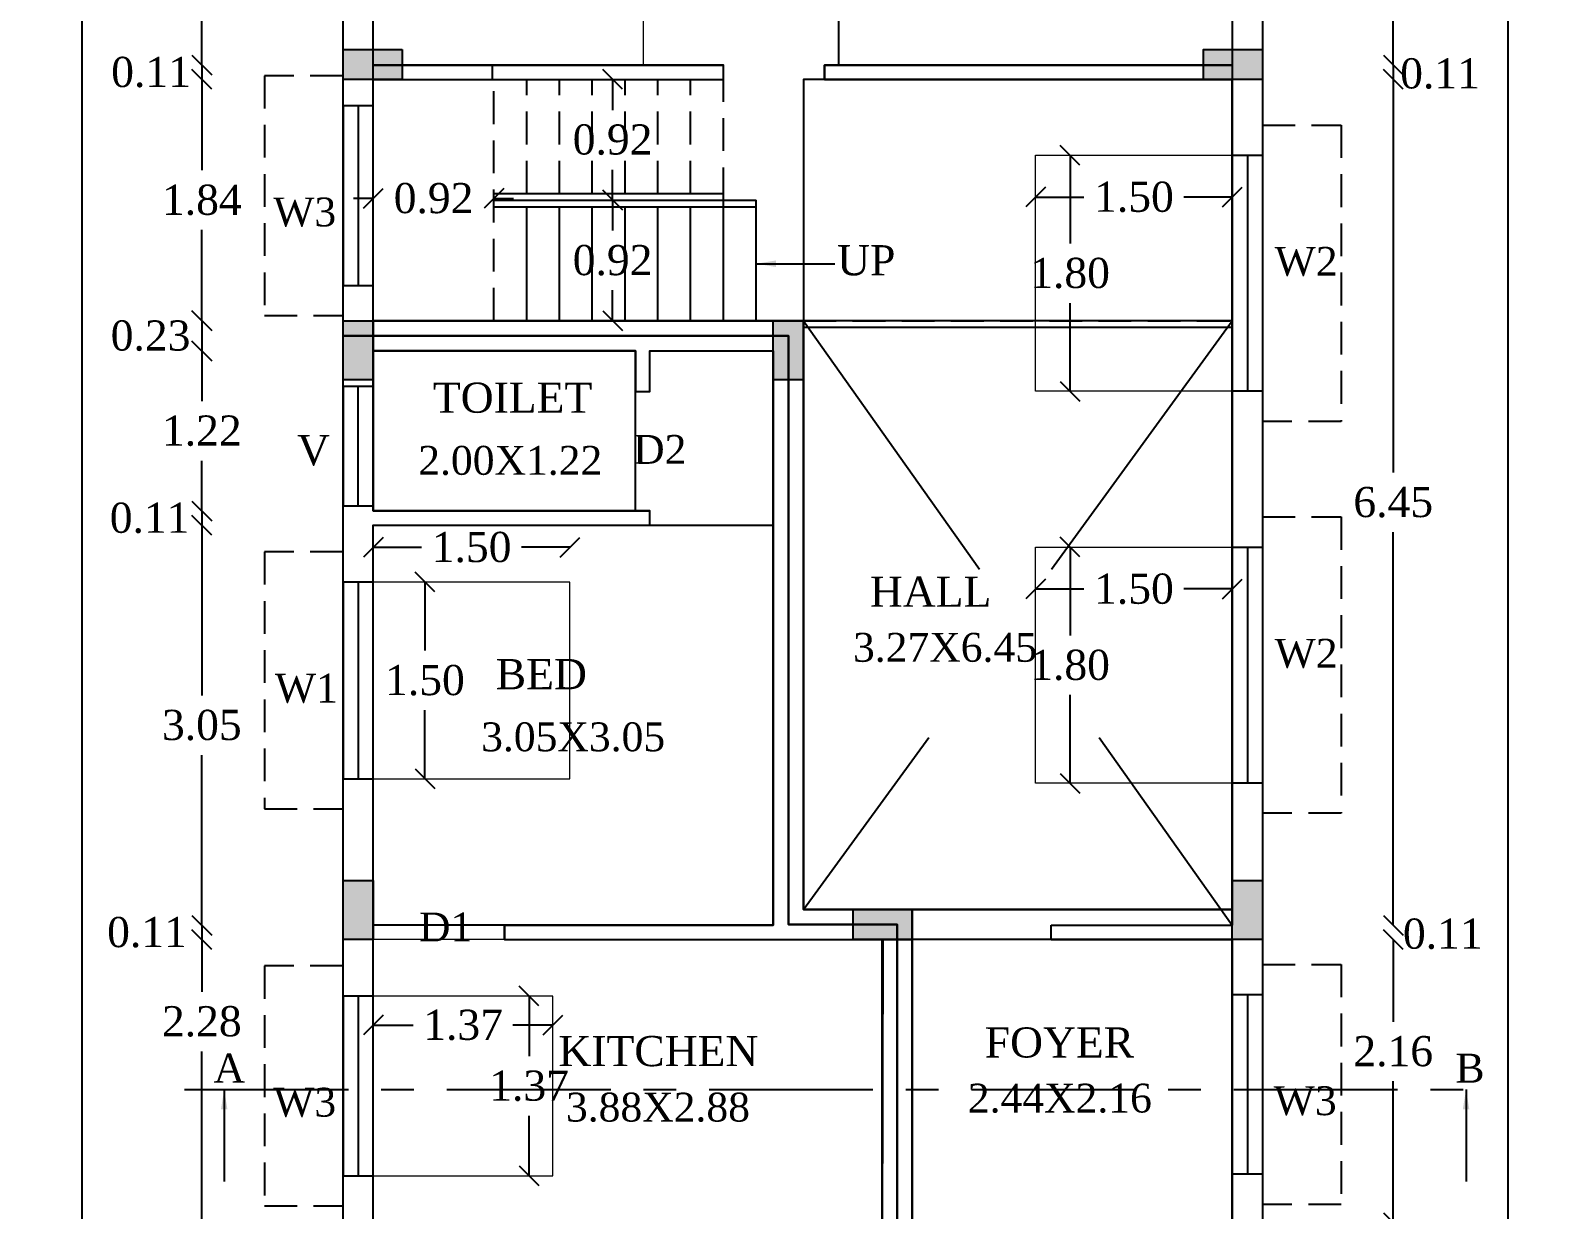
# Model space of a CAD drawing. Header units: metres. Extents: x 7608 to 7792, y -2400 to -2275.
# Drawn here: x 7679.92 to 7691.58, y -2312.57 to -2303.58 of the extents above; entities that cross this region are included whole.
import ezdxf

# ---------------------------------------------------------------- set-up
doc = ezdxf.new("R2010")
doc.units = ezdxf.units.M
doc.header["$MEASUREMENT"] = 0
doc.linetypes.add('CENTER', pattern=[2, 1.25, -0.25, 0.25, -0.25])
doc.linetypes.add('HIDDEN', pattern=[0.375, 0.25, -0.125])
doc.layers.add('BLK_1_FLR_3_BLT_UP_AREA', color=1, linetype='Continuous', plot=False)
doc.layers.add('BLK_1_FLR_3_BLT_UP_AREA_DEDUCT', color=1, linetype='Continuous', plot=False)
for name, color, linetype in [('BLK_1_FLR_3_CARPET_AREA', 10, 'Continuous'), ('BLK_1_FLR_3_CARPET_AREA_DEDUCT', 7, 'Continuous'), ('BLK_1_FLR_3_REGULAR_ROOM_1', 117, 'Continuous'), ('BLK_1_FLR_3_REGULAR_ROOM_2', 117, 'Continuous'), ('BLK_1_FLR_3_REGULAR_ROOM_3', 117, 'Continuous'), ('BLK_1_FLR_3_ROOF_AREA', 7, 'Continuous'), ('BLK_1_FLR_3_UNITFA_1', 7, 'Continuous'), ('BLK_1_FLR_3_UNITFA_2', 2, 'Continuous'), ('BLK_1_FLR_3_WC_BATH', 223, 'Continuous')]:
    doc.layers.add(name, color=color, linetype=linetype)
for name, color, linetype, lineweight in [('BLK_1_FLR_3_KITCHEN', 163, 'Continuous', 0), ('BLK_1_FLR_3_ROOM_1_LIGHT_VENTILATION_1', 232, 'Continuous', 0), ('BLK_1_FLR_3_ROOM_1_LIGHT_VENTILATION_2', 232, 'Continuous', 0), ('BLK_1_FLR_3_ROOM_1_LIGHT_VENTILATION_3', 232, 'Continuous', 0)]:
    doc.layers.add(name, color=color, linetype=linetype, lineweight=lineweight)
doc.styles.add('Isa-', font='times.ttf')
doc.styles.add('STYLE2', font='times.ttf')
doc.dimstyles.new('ISO-25', dxfattribs={"dimscale": 0, "dimtxt": 0.23, "dimasz": 0.15, "dimexe": 1.25, "dimexo": 0.625, "dimgap": 0.11, "dimtad": 0, "dimtih": 1, "dimtoh": 1, "dimzin": 1, "dimdsep": 46, "dimtxsty": 'STYLE2', "dimblk": 'OBLIQUE', "dimcen": 0, "dimse1": 1, "dimse2": 1, "dimclrd": 1, "dimclrt": 3, "dimadec": 0, "dimazin": 2, "dimtfac": 1, "dimtix": 1, "dimtofl": 0, "dimtmove": 0, "dimatfit": 3, "dimfxl": 0, "dimtolj": 1, "dimarcsym": 0})

# ---------------------------------------------------------------- blocks, each defined once
blk = doc.blocks.new('_Oblique')
at = {"color": 0, "linetype": 'ByBlock', "lineweight": -2}
blk.add_line((-0.5, -0.5), (0.5, 0.5), dxfattribs=at)
blk = doc.blocks.new('*D131')
at = {"color": 1, "lineweight": -2}
for p, q in [((7681.225, -2300.791), (7681.225, -2302.089)), ((7681.225, -2303.841), (7681.225, -2302.544))]:
    blk.add_line(p, q, dxfattribs=at)
at = {"layer": 'Defpoints', "color": 0}
for p in [(7683.374, -2300.791), (7681.225, -2303.841), (7683.656, -2303.841)]:
    blk.add_point(p, dxfattribs=at)
at = {"color": 1, "lineweight": -2, "xscale": 0.15, "yscale": 0.15, "zscale": 0.15}
for p, rotation in [((7681.225, -2300.791), 90), ((7681.225, -2303.841), 270)]:
    blk.add_blockref('_Oblique', p, dxfattribs=dict(at, rotation=rotation))
at = {"color": 3, "insert": (7681.225, -2302.316), "char_height": 0.23, "attachment_point": 5, "style": 'STYLE2'}
blk.add_mtext('\\A1;3.05', dxfattribs=at)
blk = doc.blocks.new('*D132')
at = {"color": 1, "lineweight": -2}
for p, q in [((7681.225, -2303.841), (7681.225, -2303.691)), ((7681.225, -2303.841), (7681.225, -2303.951)), ((7681.225, -2303.951), (7681.225, -2304.101))]:
    blk.add_line(p, q, dxfattribs=at)
at = {"layer": 'Defpoints', "color": 0}
for p in [(7683.656, -2303.841), (7681.225, -2303.951), (7683.656, -2303.951)]:
    blk.add_point(p, dxfattribs=at)
at = {"color": 1, "lineweight": -2, "xscale": 0.15, "yscale": 0.15, "zscale": 0.15}
for p, rotation in [((7681.225, -2303.841), 270), ((7681.225, -2303.951), 90)]:
    blk.add_blockref('_Oblique', p, dxfattribs=dict(at, rotation=rotation))
at = {"color": 3, "insert": (7680.838, -2303.896), "char_height": 0.23, "attachment_point": 5, "style": 'STYLE2'}
blk.add_mtext('\\A1;0.11', dxfattribs=at)
blk = doc.blocks.new('*D133')
at = {"color": 1, "lineweight": -2}
for p, q in [((7681.225, -2303.951), (7681.225, -2304.644)), ((7681.225, -2305.791), (7681.225, -2305.099))]:
    blk.add_line(p, q, dxfattribs=at)
at = {"layer": 'Defpoints', "color": 0}
for p in [(7683.656, -2303.951), (7681.225, -2305.791), (7683.367, -2305.791)]:
    blk.add_point(p, dxfattribs=at)
at = {"color": 1, "lineweight": -2, "xscale": 0.15, "yscale": 0.15, "zscale": 0.15}
for p, rotation in [((7681.225, -2303.951), 90), ((7681.225, -2305.791), 270)]:
    blk.add_blockref('_Oblique', p, dxfattribs=dict(at, rotation=rotation))
at = {"color": 3, "insert": (7681.225, -2304.871), "char_height": 0.23, "attachment_point": 5, "style": 'STYLE2'}
blk.add_mtext('\\A1;1.84', dxfattribs=at)
blk = doc.blocks.new('*D134')
at = {"color": 1, "lineweight": -2}
blk.add_line((7681.225, -2305.791), (7681.225, -2306.021), dxfattribs=at)
at = {"layer": 'Defpoints', "color": 0}
for p in [(7683.367, -2305.791), (7681.225, -2306.021), (7683.339, -2306.021)]:
    blk.add_point(p, dxfattribs=at)
at = {"color": 1, "lineweight": -2, "xscale": 0.15, "yscale": 0.15, "zscale": 0.15}
for p, rotation in [((7681.225, -2305.791), 90), ((7681.225, -2306.021), 270)]:
    blk.add_blockref('_Oblique', p, dxfattribs=dict(at, rotation=rotation))
at = {"color": 3, "insert": (7680.834, -2305.906), "char_height": 0.23, "attachment_point": 5, "style": 'STYLE2'}
blk.add_mtext('\\A1;0.23', dxfattribs=at)
blk = doc.blocks.new('*D135')
at = {"color": 1, "lineweight": -2}
for p, q in [((7681.225, -2306.021), (7681.225, -2306.404)), ((7681.225, -2307.241), (7681.225, -2306.859))]:
    blk.add_line(p, q, dxfattribs=at)
at = {"layer": 'Defpoints', "color": 0}
for p in [(7683.339, -2306.021), (7681.225, -2307.241), (7683.381, -2307.241)]:
    blk.add_point(p, dxfattribs=at)
at = {"color": 1, "lineweight": -2, "xscale": 0.15, "yscale": 0.15, "zscale": 0.15}
for p, rotation in [((7681.225, -2306.021), 90), ((7681.225, -2307.241), 270)]:
    blk.add_blockref('_Oblique', p, dxfattribs=dict(at, rotation=rotation))
at = {"color": 3, "insert": (7681.225, -2306.631), "char_height": 0.23, "attachment_point": 5, "style": 'STYLE2'}
blk.add_mtext('\\A1;1.22', dxfattribs=at)
blk = doc.blocks.new('*D136')
at = {"color": 1, "lineweight": -2}
for p, q in [((7681.225, -2307.241), (7681.225, -2307.091)), ((7681.225, -2307.241), (7681.225, -2307.351)), ((7681.225, -2307.351), (7681.225, -2307.501))]:
    blk.add_line(p, q, dxfattribs=at)
at = {"layer": 'Defpoints', "color": 0}
for p in [(7683.381, -2307.241), (7681.225, -2307.351), (7683.362, -2307.351)]:
    blk.add_point(p, dxfattribs=at)
at = {"color": 1, "lineweight": -2, "xscale": 0.15, "yscale": 0.15, "zscale": 0.15}
for p, rotation in [((7681.225, -2307.241), 270), ((7681.225, -2307.351), 90)]:
    blk.add_blockref('_Oblique', p, dxfattribs=dict(at, rotation=rotation))
at = {"color": 3, "insert": (7680.827, -2307.296), "char_height": 0.23, "attachment_point": 5, "style": 'STYLE2'}
blk.add_mtext('\\A1;0.11', dxfattribs=at)
blk = doc.blocks.new('*D137')
at = {"color": 1, "lineweight": -2}
for p, q in [((7681.225, -2307.351), (7681.225, -2308.649)), ((7681.225, -2310.401), (7681.225, -2309.104))]:
    blk.add_line(p, q, dxfattribs=at)
at = {"layer": 'Defpoints', "color": 0}
for p in [(7683.362, -2307.351), (7681.225, -2310.401), (7683.952, -2310.401)]:
    blk.add_point(p, dxfattribs=at)
at = {"color": 1, "lineweight": -2, "xscale": 0.15, "yscale": 0.15, "zscale": 0.15}
for p, rotation in [((7681.225, -2307.351), 90), ((7681.225, -2310.401), 270)]:
    blk.add_blockref('_Oblique', p, dxfattribs=dict(at, rotation=rotation))
at = {"color": 3, "insert": (7681.225, -2308.876), "char_height": 0.23, "attachment_point": 5, "style": 'STYLE2'}
blk.add_mtext('\\A1;3.05', dxfattribs=at)
blk = doc.blocks.new('*D138')
at = {"color": 1, "lineweight": -2}
for p, q in [((7681.225, -2310.401), (7681.225, -2310.251)), ((7681.225, -2310.401), (7681.225, -2310.511)), ((7681.225, -2310.511), (7681.225, -2310.661))]:
    blk.add_line(p, q, dxfattribs=at)
at = {"layer": 'Defpoints', "color": 0}
for p in [(7681.225, -2310.511), (7683.952, -2310.401), (7683.959, -2310.511)]:
    blk.add_point(p, dxfattribs=at)
at = {"color": 1, "lineweight": -2, "xscale": 0.15, "yscale": 0.15, "zscale": 0.15}
for p, rotation in [((7681.225, -2310.401), 270), ((7681.225, -2310.511), 90)]:
    blk.add_blockref('_Oblique', p, dxfattribs=dict(at, rotation=rotation))
at = {"color": 3, "insert": (7680.807, -2310.456), "char_height": 0.23, "attachment_point": 5, "style": 'STYLE2'}
blk.add_mtext('\\A1;0.11', dxfattribs=at)
blk = doc.blocks.new('*D139')
at = {"color": 1, "lineweight": -2}
for p, q in [((7681.225, -2310.511), (7681.225, -2310.909)), ((7681.225, -2312.791), (7681.225, -2311.364))]:
    blk.add_line(p, q, dxfattribs=at)
at = {"layer": 'Defpoints', "color": 0}
for p in [(7683.959, -2310.511), (7681.225, -2312.791), (7684.269, -2312.791)]:
    blk.add_point(p, dxfattribs=at)
at = {"color": 1, "lineweight": -2, "xscale": 0.15, "yscale": 0.15, "zscale": 0.15}
for p, rotation in [((7681.225, -2310.511), 90), ((7681.225, -2312.791), 270)]:
    blk.add_blockref('_Oblique', p, dxfattribs=dict(at, rotation=rotation))
at = {"color": 3, "insert": (7681.225, -2311.136), "char_height": 0.23, "attachment_point": 5, "style": 'STYLE2'}
blk.add_mtext('\\A1;2.28', dxfattribs=at)
blk = doc.blocks.new('*D161')
at = {"color": 1, "lineweight": -2}
for p, q in [((7680.311, -2300.561), (7680.311, -2315.804)), ((7680.311, -2331.501), (7680.311, -2316.259))]:
    blk.add_line(p, q, dxfattribs=at)
at = {"layer": 'Defpoints', "color": 0}
for p in [(7680.311, -2300.561), (7685.049, -2300.561), (7685.049, -2331.501)]:
    blk.add_point(p, dxfattribs=at)
at = {"color": 1, "lineweight": -2, "xscale": 0.15, "yscale": 0.15, "zscale": 0.15}
for p, rotation in [((7680.311, -2300.561), 90), ((7680.311, -2331.501), 270)]:
    blk.add_blockref('_Oblique', p, dxfattribs=dict(at, rotation=rotation))
at = {"color": 3, "insert": (7680.311, -2316.031), "char_height": 0.23, "attachment_point": 5, "style": 'STYLE2'}
blk.add_mtext('\\A1;30.94', dxfattribs=at)
blk = doc.blocks.new('*D171')
at = {"color": 1, "lineweight": -2}
for p, q in [((7690.309, -2300.791), (7690.309, -2302.089)), ((7690.309, -2303.841), (7690.309, -2302.544))]:
    blk.add_line(p, q, dxfattribs=at)
at = {"layer": 'Defpoints', "color": 0}
for p in [(7688.537, -2300.791), (7688.493, -2303.841), (7690.309, -2303.841)]:
    blk.add_point(p, dxfattribs=at)
at = {"color": 1, "lineweight": -2, "xscale": 0.15, "yscale": 0.15, "zscale": 0.15}
for p, rotation in [((7690.309, -2300.791), 90), ((7690.309, -2303.841), 270)]:
    blk.add_blockref('_Oblique', p, dxfattribs=dict(at, rotation=rotation))
at = {"color": 3, "insert": (7690.309, -2302.316), "char_height": 0.23, "attachment_point": 5, "style": 'STYLE2'}
blk.add_mtext('\\A1;3.05', dxfattribs=at)
blk = doc.blocks.new('*D172')
at = {"color": 1, "lineweight": -2}
for p, q in [((7690.309, -2303.841), (7690.309, -2303.691)), ((7690.309, -2303.841), (7690.309, -2303.951)), ((7690.309, -2303.951), (7690.309, -2304.101))]:
    blk.add_line(p, q, dxfattribs=at)
at = {"layer": 'Defpoints', "color": 0}
for p in [(7688.493, -2303.841), (7688.493, -2303.951), (7690.309, -2303.951)]:
    blk.add_point(p, dxfattribs=at)
at = {"color": 1, "lineweight": -2, "xscale": 0.15, "yscale": 0.15, "zscale": 0.15}
for p, rotation in [((7690.309, -2303.841), 270), ((7690.309, -2303.951), 90)]:
    blk.add_blockref('_Oblique', p, dxfattribs=dict(at, rotation=rotation))
at = {"color": 3, "insert": (7690.666, -2303.907), "char_height": 0.23, "attachment_point": 5, "style": 'STYLE2'}
blk.add_mtext('\\A1;0.11', dxfattribs=at)
blk = doc.blocks.new('*D173')
at = {"color": 1, "lineweight": -2}
for p, q in [((7690.309, -2303.951), (7690.309, -2306.949)), ((7690.309, -2310.401), (7690.309, -2307.404))]:
    blk.add_line(p, q, dxfattribs=at)
at = {"layer": 'Defpoints', "color": 0}
for p in [(7688.493, -2303.951), (7688.289, -2310.401), (7690.309, -2310.401)]:
    blk.add_point(p, dxfattribs=at)
at = {"color": 1, "lineweight": -2, "xscale": 0.15, "yscale": 0.15, "zscale": 0.15}
for p, rotation in [((7690.309, -2303.951), 90), ((7690.309, -2310.401), 270)]:
    blk.add_blockref('_Oblique', p, dxfattribs=dict(at, rotation=rotation))
at = {"color": 3, "insert": (7690.309, -2307.176), "char_height": 0.23, "attachment_point": 5, "style": 'STYLE2'}
blk.add_mtext('\\A1;6.45', dxfattribs=at)
blk = doc.blocks.new('*D174')
at = {"color": 1, "lineweight": -2}
for p, q in [((7690.309, -2310.401), (7690.309, -2310.251)), ((7690.309, -2310.511), (7690.309, -2310.661))]:
    blk.add_line(p, q, dxfattribs=at)
at = {"layer": 'Defpoints', "color": 0}
for p in [(7688.273, -2310.511), (7688.289, -2310.401), (7690.309, -2310.511)]:
    blk.add_point(p, dxfattribs=at)
at = {"color": 1, "lineweight": -2, "xscale": 0.15, "yscale": 0.15, "zscale": 0.15}
for p, rotation in [((7690.309, -2310.401), 270), ((7690.309, -2310.511), 90)]:
    blk.add_blockref('_Oblique', p, dxfattribs=dict(at, rotation=rotation))
at = {"color": 3, "insert": (7690.687, -2310.468), "char_height": 0.23, "attachment_point": 5, "style": 'STYLE2'}
blk.add_mtext('\\A1;0.11', dxfattribs=at)
blk = doc.blocks.new('*D175')
at = {"color": 1, "lineweight": -2}
for p, q in [((7690.309, -2310.511), (7690.309, -2311.137)), ((7690.309, -2312.671), (7690.309, -2311.591))]:
    blk.add_line(p, q, dxfattribs=at)
at = {"layer": 'Defpoints', "color": 0}
for p in [(7688.273, -2310.511), (7688.28, -2312.671), (7690.309, -2312.671)]:
    blk.add_point(p, dxfattribs=at)
at = {"color": 1, "lineweight": -2, "xscale": 0.15, "yscale": 0.15, "zscale": 0.15}
for p, rotation in [((7690.309, -2310.511), 90), ((7690.309, -2312.671), 270)]:
    blk.add_blockref('_Oblique', p, dxfattribs=dict(at, rotation=rotation))
at = {"color": 3, "insert": (7690.309, -2311.364), "char_height": 0.23, "attachment_point": 5, "style": 'STYLE2'}
blk.add_mtext('\\A1;2.16', dxfattribs=at)
blk = doc.blocks.new('*D186')
at = {"color": 1, "lineweight": -2}
for p, q in [((7691.184, -2300.561), (7691.184, -2315.804)), ((7691.184, -2331.501), (7691.184, -2316.259))]:
    blk.add_line(p, q, dxfattribs=at)
at = {"layer": 'Defpoints', "color": 0}
for p in [(7688.586, -2300.561), (7691.184, -2300.561), (7688.586, -2331.501)]:
    blk.add_point(p, dxfattribs=at)
at = {"color": 1, "lineweight": -2, "xscale": 0.15, "yscale": 0.15, "zscale": 0.15}
for p, rotation in [((7691.184, -2300.561), 90), ((7691.184, -2331.501), 270)]:
    blk.add_blockref('_Oblique', p, dxfattribs=dict(at, rotation=rotation))
at = {"color": 3, "insert": (7691.184, -2316.031), "char_height": 0.23, "attachment_point": 5, "style": 'STYLE2'}
blk.add_mtext('\\A1;30.94', dxfattribs=at)
blk = doc.blocks.new('*D158')
at = {"color": 1, "lineweight": -2}
for p, q in [((7682.532, -2304.858), (7682.382, -2304.858)), ((7683.452, -2304.858), (7683.602, -2304.858))]:
    blk.add_line(p, q, dxfattribs=at)
at = {"layer": 'Defpoints', "color": 0}
for p in [(7682.532, -2304.878), (7683.452, -2304.858), (7683.452, -2304.878)]:
    blk.add_point(p, dxfattribs=at)
at = {"color": 1, "lineweight": -2, "xscale": 0.15, "yscale": 0.15, "zscale": 0.15}
blk.add_blockref('_Oblique', (7682.532, -2304.858), dxfattribs=at)
at = {"color": 1, "lineweight": -2, "xscale": 0.15, "yscale": 0.15, "zscale": 0.15, "rotation": 180}
blk.add_blockref('_Oblique', (7683.452, -2304.858), dxfattribs=at)
at = {"color": 3, "insert": (7682.992, -2304.858), "char_height": 0.23, "attachment_point": 5, "style": 'STYLE2'}
blk.add_mtext('\\A1;0.92', dxfattribs=at)
blk = doc.blocks.new('*D159')
at = {"color": 1, "lineweight": -2}
for p, q in [((7684.357, -2304.871), (7684.357, -2305.104)), ((7684.357, -2305.791), (7684.357, -2305.559))]:
    blk.add_line(p, q, dxfattribs=at)
at = {"layer": 'Defpoints', "color": 0}
for p in [(7684.357, -2304.871), (7684.357, -2304.871), (7684.357, -2305.791)]:
    blk.add_point(p, dxfattribs=at)
at = {"color": 1, "lineweight": -2, "xscale": 0.15, "yscale": 0.15, "zscale": 0.15}
for p, rotation in [((7684.357, -2304.871), 90), ((7684.357, -2305.791), 270)]:
    blk.add_blockref('_Oblique', p, dxfattribs=dict(at, rotation=rotation))
at = {"color": 3, "insert": (7684.357, -2305.331), "char_height": 0.23, "attachment_point": 5, "style": 'STYLE2'}
blk.add_mtext('\\A1;0.92', dxfattribs=at)
blk = doc.blocks.new('*D160')
at = {"color": 1, "lineweight": -2}
for p, q in [((7684.357, -2303.951), (7684.357, -2304.184)), ((7684.357, -2304.871), (7684.357, -2304.639))]:
    blk.add_line(p, q, dxfattribs=at)
at = {"layer": 'Defpoints', "color": 0}
for p in [(7684.357, -2303.951), (7684.357, -2303.951), (7684.357, -2304.871)]:
    blk.add_point(p, dxfattribs=at)
at = {"color": 1, "lineweight": -2, "xscale": 0.15, "yscale": 0.15, "zscale": 0.15}
for p, rotation in [((7684.357, -2303.951), 90), ((7684.357, -2304.871), 270)]:
    blk.add_blockref('_Oblique', p, dxfattribs=dict(at, rotation=rotation))
at = {"color": 3, "insert": (7684.357, -2304.411), "char_height": 0.23, "attachment_point": 5, "style": 'STYLE2'}
blk.add_mtext('\\A1;0.92', dxfattribs=at)
blk = doc.blocks.new('*D432')
at = {"layer": 'BLK_1_FLR_3_ROOM_1_LIGHT_VENTILATION_1', "color": 232, "lineweight": -2}
for p, q in [((7682.532, -2307.519), (7682.901, -2307.519)), ((7684.032, -2307.519), (7683.663, -2307.519))]:
    blk.add_line(p, q, dxfattribs=at)
at = {"layer": 'Defpoints', "color": 0}
for p in [(7682.532, -2307.519), (7682.532, -2307.784), (7684.032, -2307.784)]:
    blk.add_point(p, dxfattribs=at)
at = {"layer": 'BLK_1_FLR_3_ROOM_1_LIGHT_VENTILATION_1', "color": 232, "lineweight": -2, "xscale": 0.15, "yscale": 0.15, "zscale": 0.15, "rotation": 180}
blk.add_blockref('_Oblique', (7682.532, -2307.519), dxfattribs=at)
at = {"layer": 'BLK_1_FLR_3_ROOM_1_LIGHT_VENTILATION_1', "color": 232, "lineweight": -2, "xscale": 0.15, "yscale": 0.15, "zscale": 0.15}
blk.add_blockref('_Oblique', (7684.032, -2307.519), dxfattribs=at)
at = {"layer": 'BLK_1_FLR_3_ROOM_1_LIGHT_VENTILATION_1', "color": 232, "insert": (7683.282, -2307.519), "char_height": 0.23, "attachment_point": 5, "style": 'STYLE2'}
blk.add_mtext('\\A1;1.50', dxfattribs=at)
blk = doc.blocks.new('*D433')
at = {"layer": 'BLK_1_FLR_3_ROOM_1_LIGHT_VENTILATION_1', "color": 232, "lineweight": -2}
for p, q in [((7682.926, -2307.784), (7682.926, -2308.306)), ((7682.926, -2309.284), (7682.926, -2308.761))]:
    blk.add_line(p, q, dxfattribs=at)
at = {"layer": 'Defpoints', "color": 0}
for p in [(7684.032, -2307.784), (7682.926, -2309.284), (7684.032, -2309.284)]:
    blk.add_point(p, dxfattribs=at)
at = {"layer": 'BLK_1_FLR_3_ROOM_1_LIGHT_VENTILATION_1', "color": 232, "lineweight": -2, "xscale": 0.15, "yscale": 0.15, "zscale": 0.15}
for p, rotation in [((7682.926, -2307.784), 90), ((7682.926, -2309.284), 270)]:
    blk.add_blockref('_Oblique', p, dxfattribs=dict(at, rotation=rotation))
at = {"layer": 'BLK_1_FLR_3_ROOM_1_LIGHT_VENTILATION_1', "color": 232, "insert": (7682.926, -2308.534), "char_height": 0.23, "attachment_point": 5, "style": 'STYLE2'}
blk.add_mtext('\\A1;1.50', dxfattribs=at)
blk = doc.blocks.new('*D438')
at = {"layer": 'BLK_1_FLR_3_ROOM_1_LIGHT_VENTILATION_2', "color": 232, "lineweight": -2}
for p, q in [((7687.582, -2304.848), (7687.951, -2304.848)), ((7689.082, -2304.848), (7688.713, -2304.848))]:
    blk.add_line(p, q, dxfattribs=at)
at = {"layer": 'Defpoints', "color": 0}
for p in [(7687.582, -2304.529), (7689.082, -2304.529), (7687.582, -2304.848)]:
    blk.add_point(p, dxfattribs=at)
at = {"layer": 'BLK_1_FLR_3_ROOM_1_LIGHT_VENTILATION_2', "color": 232, "lineweight": -2, "xscale": 0.15, "yscale": 0.15, "zscale": 0.15, "rotation": 180}
blk.add_blockref('_Oblique', (7687.582, -2304.848), dxfattribs=at)
at = {"layer": 'BLK_1_FLR_3_ROOM_1_LIGHT_VENTILATION_2', "color": 232, "lineweight": -2, "xscale": 0.15, "yscale": 0.15, "zscale": 0.15}
blk.add_blockref('_Oblique', (7689.082, -2304.848), dxfattribs=at)
at = {"layer": 'BLK_1_FLR_3_ROOM_1_LIGHT_VENTILATION_2', "color": 232, "insert": (7688.332, -2304.848), "char_height": 0.23, "attachment_point": 5, "style": 'STYLE2'}
blk.add_mtext('\\A1;1.50', dxfattribs=at)
blk = doc.blocks.new('*D439')
at = {"layer": 'BLK_1_FLR_3_ROOM_1_LIGHT_VENTILATION_2', "color": 232, "lineweight": -2}
for p, q in [((7687.845, -2304.529), (7687.845, -2305.202)), ((7687.845, -2306.329), (7687.845, -2305.656))]:
    blk.add_line(p, q, dxfattribs=at)
at = {"layer": 'Defpoints', "color": 0}
for p in [(7687.582, -2304.529), (7687.845, -2304.529), (7687.582, -2306.329)]:
    blk.add_point(p, dxfattribs=at)
at = {"layer": 'BLK_1_FLR_3_ROOM_1_LIGHT_VENTILATION_2', "color": 232, "lineweight": -2, "xscale": 0.15, "yscale": 0.15, "zscale": 0.15}
for p, rotation in [((7687.845, -2304.529), 90), ((7687.845, -2306.329), 270)]:
    blk.add_blockref('_Oblique', p, dxfattribs=dict(at, rotation=rotation))
at = {"layer": 'BLK_1_FLR_3_ROOM_1_LIGHT_VENTILATION_2', "color": 232, "insert": (7687.845, -2305.429), "char_height": 0.23, "attachment_point": 5, "style": 'STYLE2'}
blk.add_mtext('\\A1;1.80', dxfattribs=at)
blk = doc.blocks.new('*D440')
at = {"layer": 'BLK_1_FLR_3_ROOM_1_LIGHT_VENTILATION_2', "color": 232, "lineweight": -2}
for p, q in [((7687.582, -2307.837), (7687.951, -2307.837)), ((7689.082, -2307.837), (7688.713, -2307.837))]:
    blk.add_line(p, q, dxfattribs=at)
at = {"layer": 'Defpoints', "color": 0}
for p in [(7687.582, -2307.518), (7689.082, -2307.518), (7687.582, -2307.837)]:
    blk.add_point(p, dxfattribs=at)
at = {"layer": 'BLK_1_FLR_3_ROOM_1_LIGHT_VENTILATION_2', "color": 232, "lineweight": -2, "xscale": 0.15, "yscale": 0.15, "zscale": 0.15, "rotation": 180}
blk.add_blockref('_Oblique', (7687.582, -2307.837), dxfattribs=at)
at = {"layer": 'BLK_1_FLR_3_ROOM_1_LIGHT_VENTILATION_2', "color": 232, "lineweight": -2, "xscale": 0.15, "yscale": 0.15, "zscale": 0.15}
blk.add_blockref('_Oblique', (7689.082, -2307.837), dxfattribs=at)
at = {"layer": 'BLK_1_FLR_3_ROOM_1_LIGHT_VENTILATION_2', "color": 232, "insert": (7688.332, -2307.837), "char_height": 0.23, "attachment_point": 5, "style": 'STYLE2'}
blk.add_mtext('\\A1;1.50', dxfattribs=at)
blk = doc.blocks.new('*D441')
at = {"layer": 'BLK_1_FLR_3_ROOM_1_LIGHT_VENTILATION_2', "color": 232, "lineweight": -2}
for p, q in [((7687.845, -2307.518), (7687.845, -2308.191)), ((7687.845, -2309.318), (7687.845, -2308.645))]:
    blk.add_line(p, q, dxfattribs=at)
at = {"layer": 'Defpoints', "color": 0}
for p in [(7687.582, -2307.518), (7687.845, -2307.518), (7687.582, -2309.318)]:
    blk.add_point(p, dxfattribs=at)
at = {"layer": 'BLK_1_FLR_3_ROOM_1_LIGHT_VENTILATION_2', "color": 232, "lineweight": -2, "xscale": 0.15, "yscale": 0.15, "zscale": 0.15}
for p, rotation in [((7687.845, -2307.518), 90), ((7687.845, -2309.318), 270)]:
    blk.add_blockref('_Oblique', p, dxfattribs=dict(at, rotation=rotation))
at = {"layer": 'BLK_1_FLR_3_ROOM_1_LIGHT_VENTILATION_2', "color": 232, "insert": (7687.845, -2308.418), "char_height": 0.23, "attachment_point": 5, "style": 'STYLE2'}
blk.add_mtext('\\A1;1.80', dxfattribs=at)
blk = doc.blocks.new('*D446')
at = {"layer": 'BLK_1_FLR_3_ROOM_1_LIGHT_VENTILATION_3', "color": 232, "lineweight": -2}
for p, q in [((7682.532, -2311.163), (7682.837, -2311.163)), ((7683.902, -2311.163), (7683.597, -2311.163))]:
    blk.add_line(p, q, dxfattribs=at)
at = {"layer": 'Defpoints', "color": 0}
for p in [(7682.532, -2310.942), (7683.902, -2310.942), (7682.532, -2311.163)]:
    blk.add_point(p, dxfattribs=at)
at = {"layer": 'BLK_1_FLR_3_ROOM_1_LIGHT_VENTILATION_3', "color": 232, "lineweight": -2, "xscale": 0.15, "yscale": 0.15, "zscale": 0.15, "rotation": 180}
blk.add_blockref('_Oblique', (7682.532, -2311.163), dxfattribs=at)
at = {"layer": 'BLK_1_FLR_3_ROOM_1_LIGHT_VENTILATION_3', "color": 232, "lineweight": -2, "xscale": 0.15, "yscale": 0.15, "zscale": 0.15}
blk.add_blockref('_Oblique', (7683.902, -2311.163), dxfattribs=at)
at = {"layer": 'BLK_1_FLR_3_ROOM_1_LIGHT_VENTILATION_3', "color": 232, "insert": (7683.217, -2311.163), "char_height": 0.23, "attachment_point": 5, "style": 'STYLE2'}
blk.add_mtext('\\A1;1.37', dxfattribs=at)
blk = doc.blocks.new('*D447')
at = {"layer": 'BLK_1_FLR_3_ROOM_1_LIGHT_VENTILATION_3', "color": 232, "lineweight": -2}
for p, q in [((7683.72, -2310.942), (7683.72, -2311.399)), ((7683.72, -2312.312), (7683.72, -2311.854))]:
    blk.add_line(p, q, dxfattribs=at)
at = {"layer": 'Defpoints', "color": 0}
for p in [(7683.902, -2310.942), (7683.72, -2312.312), (7683.902, -2312.312)]:
    blk.add_point(p, dxfattribs=at)
at = {"layer": 'BLK_1_FLR_3_ROOM_1_LIGHT_VENTILATION_3', "color": 232, "lineweight": -2, "xscale": 0.15, "yscale": 0.15, "zscale": 0.15}
for p, rotation in [((7683.72, -2310.942), 90), ((7683.72, -2312.312), 270)]:
    blk.add_blockref('_Oblique', p, dxfattribs=dict(at, rotation=rotation))
at = {"layer": 'BLK_1_FLR_3_ROOM_1_LIGHT_VENTILATION_3', "color": 232, "insert": (7683.72, -2311.627), "char_height": 0.23, "attachment_point": 5, "style": 'STYLE2'}
blk.add_mtext('\\A1;1.37', dxfattribs=at)

msp = doc.modelspace()

# ---------------------------------------------------------------- hatches: boundary and pattern name
h = msp.add_hatch(color=5)
h.dxf.hatch_style = 1
h.paths.add_polyline_path([(7682.30192, -2303.72125), (7682.30192, -2303.95125), (7682.75192, -2303.95125), (7682.75192, -2303.72125)])
h = msp.add_hatch(color=5)
h.dxf.hatch_style = 1
h.paths.add_polyline_path([(7688.86192, -2303.72125), (7688.86192, -2303.95125), (7689.31192, -2303.95125), (7689.31192, -2303.72125)])
h = msp.add_hatch(color=5)
h.dxf.hatch_style = 1
h.paths.add_polyline_path([(7682.30192, -2306.24125), (7682.53192, -2306.24125), (7682.53192, -2305.79125), (7682.30192, -2305.79125)])
h = msp.add_hatch(color=5)
h.dxf.hatch_style = 1
h.paths.add_polyline_path([(7685.58192, -2306.24125), (7685.81192, -2306.24125), (7685.81192, -2305.79125), (7685.58192, -2305.79125)])
h = msp.add_hatch(color=5)
h.dxf.hatch_style = 1
h.paths.add_polyline_path([(7682.30192, -2310.51125), (7682.53192, -2310.51125), (7682.53192, -2310.06125), (7682.30192, -2310.06125)])
h = msp.add_hatch(color=5)
h.dxf.hatch_style = 1
h.paths.add_polyline_path([(7689.08192, -2310.51125), (7689.31192, -2310.51125), (7689.31192, -2310.06125), (7689.08192, -2310.06125)])
h = msp.add_hatch(color=5)
h.dxf.hatch_style = 1
h.paths.add_polyline_path([(7686.19192, -2310.28125), (7686.19192, -2310.51125), (7686.64192, -2310.51125), (7686.64192, -2310.28125)])

# ---------------------------------------------------------------- linework, layer by layer
for p, q in [((7682.53192, -2307.24125), (7682.53192, -2300.79125)), ((7689.08192, -2300.79125), (7689.08192, -2310.40125)), ((7682.53192, -2303.84125), (7685.20192, -2303.84125)), ((7683.44192, -2303.95125), (7683.44192, -2303.84125)), ((7684.59192, -2303.84125), (7684.70192, -2303.84125)), ((7684.59192, -2303.84125), (7684.59192, -2303.84125)), ((7685.97192, -2303.95125), (7685.97192, -2303.84125)), ((7686.08192, -2303.84125), (7689.08192, -2303.84125)), ((7682.53192, -2303.95125), (7684.70192, -2303.95125)), ((7684.31192, -2303.95125), (7685.20192, -2303.95125)), ((7685.97192, -2303.95125), (7689.08192, -2303.95125)), ((7683.45192, -2304.82125), (7685.20192, -2304.82125)), ((7683.45192, -2304.87125), (7685.45192, -2304.87125)), ((7685.20192, -2305.79125), (7685.20192, -2304.87125)), ((7685.45192, -2305.79125), (7685.45192, -2304.87125)), ((7683.45192, -2304.92125), (7685.45192, -2304.92125)), ((7683.70192, -2305.79125), (7683.70192, -2304.92125)), ((7683.95192, -2305.79125), (7683.95192, -2304.92125)), ((7684.20192, -2305.79125), (7684.20192, -2304.92125)), ((7684.45192, -2305.79125), (7684.45192, -2304.92125)), ((7684.70192, -2305.79125), (7684.70192, -2304.92125)), ((7684.95192, -2305.79125), (7684.95192, -2304.92125)), ((7682.53192, -2305.79125), (7684.20192, -2305.79125)), ((7682.53192, -2305.79125), (7685.81192, -2305.79125)), ((7685.81192, -2310.28125), (7685.81192, -2305.79125)), ((7685.81192, -2305.79125), (7687.15528, -2307.68509)), ((7687.70266, -2307.68509), (7689.08192, -2305.79125)), ((7682.53192, -2306.02125), (7684.53192, -2306.02125)), ((7684.53192, -2306.33125), (7684.53192, -2306.02125)), ((7684.64192, -2306.02125), (7685.58192, -2306.02125)), ((7684.64192, -2306.33125), (7684.64192, -2306.02125)), ((7685.58192, -2310.40125), (7685.58192, -2306.02125)), ((7684.53192, -2306.33125), (7684.64192, -2306.33125)), ((7682.53192, -2307.24125), (7684.64192, -2307.24125)), ((7684.64192, -2307.35125), (7684.64192, -2307.24125)), ((7682.53192, -2307.35125), (7684.64192, -2307.35125)), ((7682.53192, -2317.13125), (7682.53192, -2307.35125)), ((7685.81192, -2310.28125), (7686.76694, -2308.96992)), ((7688.06664, -2308.96992), (7689.08192, -2310.40125)), ((7685.58192, -2310.40125), (7685.58192, -2310.28125)), ((7685.81192, -2310.28125), (7686.64192, -2310.28125)), ((7686.64192, -2315.45125), (7686.64192, -2310.28125)), ((7683.53192, -2310.40125), (7685.58192, -2310.40125)), ((7683.53192, -2310.51125), (7683.53192, -2310.40125)), ((7683.53192, -2310.51125), (7686.64192, -2310.51125)), ((7686.41192, -2315.45125), (7686.41192, -2310.51125)), ((7687.70192, -2310.51125), (7687.70192, -2310.40125)), ((7687.70192, -2310.40125), (7689.08192, -2310.40125)), ((7687.70192, -2310.51125), (7689.08192, -2310.51125)), ((7689.08192, -2310.51125), (7689.08192, -2312.67125))]:
    msp.add_line(p, q)
at = {"linetype": 'HIDDEN'}
for p, q in [((7685.20192, -2304.87125), (7685.20192, -2303.84125)), ((7683.45192, -2305.79125), (7683.45192, -2303.95125)), ((7683.70192, -2304.82125), (7683.70192, -2303.95125)), ((7683.95192, -2304.82125), (7683.95192, -2303.95125)), ((7684.20192, -2304.82125), (7684.20192, -2303.95125)), ((7684.45192, -2304.82125), (7684.45192, -2303.95125)), ((7684.70192, -2304.82125), (7684.70192, -2303.95125)), ((7684.95192, -2304.82125), (7684.95192, -2303.95125)), ((7685.81192, -2305.79125), (7689.08192, -2305.79125))]:
    msp.add_line(p, q, dxfattribs=at)
at = {"color": 2}
for p, q in [((7685.97192, -2303.84125), (7686.08192, -2303.84125)), ((7682.41692, -2304.15223), (7682.41692, -2305.52223)), ((7689.19692, -2304.52908), (7689.19692, -2306.32908)), ((7682.41692, -2307.20185), (7682.41692, -2306.29185)), ((7689.19692, -2307.51789), (7689.19692, -2309.31789)), ((7682.41692, -2307.78381), (7682.41692, -2309.28381)), ((7682.41692, -2310.94151), (7682.41692, -2312.31151)), ((7689.19692, -2310.93026), (7689.19692, -2312.30026))]:
    msp.add_line(p, q, dxfattribs=at)
at = {"color": 2, "linetype": 'CENTER'}
msp.add_line((7681.09237, -2311.65447), (7691.01516, -2311.65447), dxfattribs=at)
msp.add_lwpolyline([(7682.30192, -2300.56125), (7689.31192, -2300.56125), (7689.31192, -2331.50125), (7682.30192, -2331.50125)], close=True)
at = {"color": 5}
for points in [[(7682.75192, -2303.72125), (7682.75192, -2303.95125), (7682.30192, -2303.95125), (7682.30192, -2303.72125)], [(7689.31192, -2303.72125), (7689.31192, -2303.95125), (7688.86192, -2303.95125), (7688.86192, -2303.72125)], [(7682.30192, -2305.79125), (7682.53192, -2305.79125), (7682.53192, -2306.24125), (7682.30192, -2306.24125)], [(7685.58192, -2305.79125), (7685.81192, -2305.79125), (7685.81192, -2306.24125), (7685.58192, -2306.24125)], [(7682.30192, -2310.06125), (7682.53192, -2310.06125), (7682.53192, -2310.51125), (7682.30192, -2310.51125)], [(7689.08192, -2310.06125), (7689.31192, -2310.06125), (7689.31192, -2310.51125), (7689.08192, -2310.51125)], [(7686.64192, -2310.28125), (7686.64192, -2310.51125), (7686.19192, -2310.51125), (7686.19192, -2310.28125)]]:
    msp.add_lwpolyline(points, close=True, dxfattribs=at)
at = {"color": 2, "linetype": 'HIDDEN'}
for points in [[(7682.30192, -2303.92223), (7681.70192, -2303.92223), (7681.70192, -2305.75223), (7682.30192, -2305.75223)], [(7689.31192, -2304.29908), (7689.91192, -2304.29908), (7689.91192, -2306.55908), (7689.31192, -2306.55908)], [(7689.31192, -2307.28789), (7689.91192, -2307.28789), (7689.91192, -2309.54789), (7689.31192, -2309.54789)], [(7682.30192, -2307.55381), (7681.70192, -2307.55381), (7681.70192, -2309.51381), (7682.30192, -2309.51381)], [(7682.30192, -2310.71151), (7681.70192, -2310.71151), (7681.70192, -2312.54151), (7682.30192, -2312.54151)], [(7689.31192, -2310.70026), (7689.91192, -2310.70026), (7689.91192, -2312.53026), (7689.31192, -2312.53026)]]:
    msp.add_lwpolyline(points, dxfattribs=at)
at = {"color": 2}
for points in [[(7682.30192, -2305.52223), (7682.53192, -2305.52223), (7682.53192, -2304.15223), (7682.30192, -2304.15223)], [(7689.31192, -2306.32908), (7689.08192, -2306.32908), (7689.08192, -2304.52908), (7689.31192, -2304.52908)], [(7682.53192, -2306.29185), (7682.30192, -2306.29185), (7682.30192, -2307.20185), (7682.53192, -2307.20185)], [(7689.31192, -2309.31789), (7689.08192, -2309.31789), (7689.08192, -2307.51789), (7689.31192, -2307.51789)], [(7682.30192, -2309.28381), (7682.53192, -2309.28381), (7682.53192, -2307.78381), (7682.30192, -2307.78381)], [(7682.30192, -2312.31151), (7682.53192, -2312.31151), (7682.53192, -2310.94151), (7682.30192, -2310.94151)], [(7689.31192, -2312.30026), (7689.08192, -2312.30026), (7689.08192, -2310.93026), (7689.31192, -2310.93026)]]:
    msp.add_lwpolyline(points, close=True, dxfattribs=at)
at = {"color": 7}
msp.add_lwpolyline([(7685.81192, -2310.28125), (7689.08192, -2310.28125), (7689.08192, -2305.79125), (7685.81192, -2305.79125)], close=True, dxfattribs=at)
at = {"layer": 'BLK_1_FLR_3_BLT_UP_AREA', "color": 3}
msp.add_lwpolyline([(7682.30192, -2300.56125), (7689.31192, -2300.56125), (7689.31192, -2331.50125), (7682.30192, -2331.50125)], close=True, dxfattribs=at)
at = {"layer": 'BLK_1_FLR_3_BLT_UP_AREA_DEDUCT', "color": 3}
msp.add_lwpolyline([(7685.81192, -2305.84125), (7689.07853, -2305.84125), (7689.07853, -2310.28126), (7685.81192, -2310.28126)], close=True, dxfattribs=at)
at = {"layer": 'BLK_1_FLR_3_CARPET_AREA', "color": 25}
for points in [[(7685.81192, -2305.79125), (7682.53192, -2305.79125), (7682.53192, -2303.95125), (7685.20192, -2303.95125), (7685.20192, -2303.84125), (7682.53192, -2303.84125), (7682.53192, -2300.79125), (7684.59192, -2300.79125), (7684.59192, -2302.84125), (7684.70192, -2302.84125), (7684.70192, -2300.79125), (7685.97192, -2300.79125), (7685.97192, -2302.73125), (7685.61192, -2302.73125), (7685.61192, -2302.84125), (7686.08192, -2302.84125), (7686.08192, -2300.79125), (7689.08192, -2300.79125), (7689.08192, -2303.84125), (7685.97192, -2303.84125), (7685.97192, -2303.95125), (7689.08192, -2303.95125), (7689.08192, -2305.79125), (7685.81192, -2305.79125)], [(7682.53192, -2306.02125), (7684.53192, -2306.02125), (7684.53192, -2306.33125), (7684.64192, -2306.33125), (7684.64192, -2306.02125), (7685.58192, -2306.02125), (7685.58192, -2310.40125), (7683.53192, -2310.40125), (7683.53192, -2310.51125), (7686.41692, -2310.51125), (7686.41192, -2312.79125), (7683.53192, -2312.79125), (7683.53192, -2312.90125), (7686.41192, -2312.90125), (7686.41192, -2316.51125), (7684.66192, -2316.51125), (7684.66192, -2317.13125), (7682.53192, -2317.13125), (7682.53192, -2307.35125), (7684.64192, -2307.35125), (7684.64192, -2307.24125), (7682.53192, -2307.24125)], [(7689.08192, -2310.51125), (7686.64192, -2310.51125), (7686.64192, -2312.67125), (7689.08192, -2312.67125)]]:
    msp.add_lwpolyline(points, close=True, dxfattribs=at)
at = {"layer": 'BLK_1_FLR_3_CARPET_AREA_DEDUCT', "color": 3}
msp.add_lwpolyline([(7685.81192, -2305.84125), (7689.07853, -2305.84125), (7689.07853, -2310.28126), (7685.81192, -2310.28126)], close=True, dxfattribs=at)
at = {"layer": 'BLK_1_FLR_3_KITCHEN', "color": 1}
for points in [[(7684.59192, -2300.79125), (7682.53192, -2300.79125), (7682.53192, -2303.84125), (7684.59192, -2303.84125)], [(7686.41192, -2310.51125), (7682.53192, -2310.51125), (7682.53192, -2312.79125), (7686.41192, -2312.79125)]]:
    msp.add_lwpolyline(points, close=True, dxfattribs=at)
at = {"layer": 'BLK_1_FLR_3_REGULAR_ROOM_1', "color": 1}
msp.add_lwpolyline([(7686.08192, -2300.79125), (7689.08192, -2300.79125), (7689.08192, -2303.84125), (7686.08192, -2303.84125)], close=True, dxfattribs=at)
at = {"layer": 'BLK_1_FLR_3_REGULAR_ROOM_2', "color": 1}
msp.add_lwpolyline([(7685.81192, -2310.28125), (7689.08192, -2310.28125), (7689.08192, -2303.95125), (7685.81192, -2303.95125)], close=True, dxfattribs=at)
at = {"layer": 'BLK_1_FLR_3_REGULAR_ROOM_3', "color": 1}
msp.add_lwpolyline([(7682.53192, -2307.35125), (7685.58192, -2307.35125), (7685.58192, -2310.40125), (7682.53192, -2310.40125)], close=True, dxfattribs=at)
msp.add_lwpolyline([(7682.53192, -2307.35125), (7685.58192, -2307.35125), (7685.58192, -2310.40125), (7682.53192, -2310.40125)], close=True, dxfattribs=at)
at = {"layer": 'BLK_1_FLR_3_ROOF_AREA', "color": 54}
msp.add_lwpolyline([(7682.30192, -2300.56125), (7689.31192, -2300.56125), (7689.31192, -2331.50125), (7682.30192, -2331.50125)], close=True, dxfattribs=at)
at = {"layer": 'BLK_1_FLR_3_ROOM_1_LIGHT_VENTILATION_1', "color": 232}
msp.add_lwpolyline([(7682.53192, -2309.28381), (7684.03192, -2309.28381), (7684.03192, -2307.78381), (7682.53192, -2307.78381)], close=True, dxfattribs=at)
at = {"layer": 'BLK_1_FLR_3_ROOM_1_LIGHT_VENTILATION_2', "color": 232}
for points in [[(7689.08192, -2304.52908), (7689.08192, -2306.32908), (7687.58192, -2306.32908), (7687.58192, -2304.52908)], [(7689.08192, -2307.51789), (7689.08192, -2309.31789), (7687.58192, -2309.31789), (7687.58192, -2307.51789)]]:
    msp.add_lwpolyline(points, close=True, dxfattribs=at)
at = {"layer": 'BLK_1_FLR_3_ROOM_1_LIGHT_VENTILATION_3', "color": 232}
msp.add_lwpolyline([(7682.53192, -2312.31151), (7683.90192, -2312.31151), (7683.90192, -2310.94151), (7682.53192, -2310.94151)], close=True, dxfattribs=at)
at = {"layer": 'BLK_1_FLR_3_UNITFA_1', "color": 234}
msp.add_lwpolyline([(7682.30192, -2300.56125), (7689.31192, -2300.56125), (7689.31192, -2312.90125), (7686.64192, -2312.90125), (7686.52692, -2312.90125), (7686.52692, -2310.51125), (7686.52692, -2310.39625), (7685.81192, -2310.39625), (7685.69692, -2310.39625), (7685.69692, -2306.02125), (7685.69692, -2305.90625), (7682.30192, -2305.90625)], close=True, dxfattribs=at)
at = {"layer": 'BLK_1_FLR_3_UNITFA_2', "color": 234}
msp.add_lwpolyline([(7682.30192, -2305.90625), (7685.69692, -2305.90625), (7685.69692, -2310.39625), (7686.52692, -2310.39625), (7686.52692, -2312.90125), (7686.64192, -2312.90125), (7686.64192, -2316.74125), (7684.89192, -2316.74125), (7684.89192, -2317.13242), (7684.89192, -2317.24742), (7682.30192, -2317.24742)], close=True, dxfattribs=at)
at = {"layer": 'BLK_1_FLR_3_WC_BATH', "color": 3}
msp.add_lwpolyline([(7684.53192, -2306.02125), (7682.53192, -2306.02125), (7682.53192, -2307.24125), (7684.53192, -2307.24125)], close=True, dxfattribs=at)

# ---------------------------------------------------------------- texts
at = {"color": 2, "style": 'Isa-'}
for s, height, p in [('W3', 0.22, (7681.76945, -2305.07149)), ('V', 0.23, (7681.95097, -2306.89257)), ('D2', 0.22, (7684.51363, -2306.88244)), ('W1', 0.22, (7681.78187, -2308.70307)), ('D1', 0.22, (7682.88118, -2310.52478))]:
    msp.add_text(s, height=height, dxfattribs=at).set_placement(p)
at = {"color": 6, "style": 'Isa-'}
for s, p in [('UP', (7686.06913, -2305.44469)), ('TOILET', (7682.98655, -2306.49271)), ('HALL', (7686.31877, -2307.97258)), ('BED', (7683.46605, -2308.60125)), ('FOYER', (7687.19459, -2311.41029)), ('KITCHEN', (7683.94369, -2311.47599))]:
    msp.add_text(s, height=0.23, dxfattribs=at).set_placement(p)
at = {"color": 2, "linetype": 'HIDDEN', "style": 'Isa-'}
for s, p in [('W2', (7689.40501, -2305.44834)), ('W2', (7689.40501, -2308.43715)), ('A', (7681.31462, -2311.6014)), ('B', (7690.78358, -2311.6014)), ('W3', (7681.76945, -2311.86077)), ('W3', (7689.39805, -2311.84953))]:
    msp.add_text(s, height=0.22, dxfattribs=at).set_placement(p)
at = {"color": 3, "style": 'Isa-'}
for s, p in [('2.00X1.22', (7682.87515, -2306.96592)), ('3.27X6.45', (7686.18986, -2308.39193)), ('3.05X3.05', (7683.35465, -2309.07446)), ('3.88X2.88', (7684.00127, -2311.89853)), ('2.44X2.16', (7687.06567, -2311.82964))]:
    msp.add_text(s, height=0.22, dxfattribs=at).set_placement(p)

# ---------------------------------------------------------------- dimensions: what is measured, and where the dimension line sits
at = {"color": 7}
for base, p1, p2, override, picture, middle in [((7680.31113, -2300.56125), (7685.04938, -2331.50125), (7685.04938, -2300.56125), {"dimscale": 1}, '*D161', (7680.31113, -2316.03125)), ((7691.18421, -2300.56125), (7688.58634, -2331.50125), (7688.58634, -2300.56125), {"dimscale": 1}, '*D186', (7691.18421, -2316.03125)), ((7681.22542, -2303.84125), (7683.37402, -2300.79125), (7683.65619, -2303.84125), {"dimscale": 1, "dimtmove": 1}, '*D131', (7681.22542, -2302.31625)), ((7690.30922, -2303.84125), (7688.53683, -2300.79125), (7688.49344, -2303.84125), {"dimscale": 1, "dimtmove": 1}, '*D171', (7690.30922, -2302.31625)), ((7681.22542, -2305.79125), (7683.65619, -2303.95125), (7683.36692, -2305.79125), {"dimscale": 1, "dimtmove": 1}, '*D133', (7681.22542, -2304.87125)), ((7690.30922, -2310.40125), (7688.49344, -2303.95125), (7688.2893, -2310.40125), {"dimscale": 1, "dimtmove": 1}, '*D173', (7690.30922, -2307.17625)), ((7681.22542, -2307.24125), (7683.33861, -2306.02125), (7683.38145, -2307.24125), {"dimscale": 1, "dimtmove": 1}, '*D135', (7681.22542, -2306.63125)), ((7681.22542, -2310.40125), (7683.36219, -2307.35125), (7683.95225, -2310.40125), {"dimscale": 1, "dimtmove": 1}, '*D137', (7681.22542, -2308.87625))]:
    dim = msp.add_linear_dim(base=base, p1=p1, p2=p2, angle=90, dimstyle='ISO-25', override=override, dxfattribs=at)
    dim.commit()
    dim.dimension.update_dxf_attribs({"geometry": picture, "text_midpoint": middle})
for base, p1, p2, override, picture, middle in [((7681.22542, -2303.95125), (7683.65619, -2303.84125), (7683.65619, -2303.95125), {"dimscale": 1, "dimtmove": 1}, '*D132', (7680.83848, -2303.89625)), ((7690.30922, -2303.95125), (7688.49344, -2303.84125), (7688.49344, -2303.95125), {"dimscale": 1, "dimtmove": 1}, '*D172', (7690.66552, -2303.9067)), ((7681.22542, -2306.02125), (7683.36692, -2305.79125), (7683.33861, -2306.02125), {"dimscale": 1, "dimtmove": 1}, '*D134', (7680.83402, -2305.90625)), ((7681.22542, -2307.35125), (7683.38145, -2307.24125), (7683.36219, -2307.35125), {"dimscale": 1, "dimtmove": 1}, '*D136', (7680.82685, -2307.29625)), ((7681.22542, -2310.51125), (7683.95225, -2310.40125), (7683.95866, -2310.51125), {"dimscale": 1, "dimtmove": 1}, '*D138', (7680.80691, -2310.45625)), ((7690.30922, -2310.51125), (7688.2893, -2310.40125), (7688.27253, -2310.51125), {"dimscale": 1, "dimtmove": 2}, '*D174', (7690.68711, -2310.46794)), ((7681.22542, -2312.79125), (7683.95866, -2310.51125), (7684.26928, -2312.79125), {"dimscale": 1, "dimtmove": 1}, '*D139', (7681.22542, -2311.13648)), ((7690.30922, -2312.67125), (7688.27253, -2310.51125), (7688.27981, -2312.67125), {"dimscale": 1, "dimtmove": 1}, '*D175', (7690.30922, -2311.36392))]:
    dim = msp.add_linear_dim(base=base, p1=p1, p2=p2, angle=90, dimstyle='ISO-25', override=override, dxfattribs=at)
    dim.commit()
    dim.dimension.update_dxf_attribs({"geometry": picture, "text_midpoint": middle, "dimtype": 160})
at = {"color": 2}
for base, p1, p2, picture, middle in [((7684.35714, -2303.95125), (7684.35714, -2304.87125), (7684.35714, -2303.95125), '*D160', (7684.35714, -2304.41125)), ((7684.35714, -2304.87125), (7684.35714, -2305.79125), (7684.35714, -2304.87125), '*D159', (7684.35714, -2305.33125))]:
    dim = msp.add_linear_dim(base=base, p1=p1, p2=p2, angle=90, dimstyle='ISO-25', override={"dimscale": 1}, dxfattribs=at)
    dim.commit()
    dim.dimension.update_dxf_attribs({"geometry": picture, "text_midpoint": middle})
dim = msp.add_linear_dim(base=(7683.45192, -2304.85819), p1=(7682.53192, -2304.87807), p2=(7683.45192, -2304.87807), dimstyle='ISO-25', override={"dimscale": 1}, dxfattribs=at)
dim.commit()
dim.dimension.update_dxf_attribs({"geometry": '*D158', "text_midpoint": (7682.99192, -2304.85819)})
at = {"layer": 'BLK_1_FLR_3_ROOM_1_LIGHT_VENTILATION_1', "color": 232}
dim = msp.add_linear_dim(base=(7682.53192, -2307.51858), p1=(7684.03192, -2307.78381), p2=(7682.53192, -2307.78381), dimstyle='ISO-25', override={"dimscale": 1, "dimclrd": 232, "dimclrt": 232}, dxfattribs=at)
dim.commit()
dim.dimension.update_dxf_attribs({"geometry": '*D432', "text_midpoint": (7683.28192, -2307.51858)})
dim = msp.add_linear_dim(base=(7682.92628, -2309.28381), p1=(7684.03192, -2307.78381), p2=(7684.03192, -2309.28381), angle=90, dimstyle='ISO-25', override={"dimscale": 1, "dimclrd": 232, "dimclrt": 232}, dxfattribs=at)
dim.commit()
dim.dimension.update_dxf_attribs({"geometry": '*D433', "text_midpoint": (7682.92628, -2308.53381)})
at = {"layer": 'BLK_1_FLR_3_ROOM_1_LIGHT_VENTILATION_2', "color": 232}
for base, p1, p2, picture, middle in [((7687.58192, -2304.84781), (7689.08192, -2304.52908), (7687.58192, -2304.52908), '*D438', (7688.33192, -2304.84781)), ((7687.58192, -2307.83662), (7689.08192, -2307.51789), (7687.58192, -2307.51789), '*D440', (7688.33192, -2307.83662))]:
    dim = msp.add_linear_dim(base=base, p1=p1, p2=p2, dimstyle='ISO-25', override={"dimscale": 1, "dimclrd": 232, "dimclrt": 232}, dxfattribs=at)
    dim.commit()
    dim.dimension.update_dxf_attribs({"geometry": picture, "text_midpoint": middle})
for base, p1, p2, picture, middle in [((7687.84542, -2304.52908), (7687.58192, -2306.32908), (7687.58192, -2304.52908), '*D439', (7687.84542, -2305.42908)), ((7687.84542, -2307.51789), (7687.58192, -2309.31789), (7687.58192, -2307.51789), '*D441', (7687.84542, -2308.41789))]:
    dim = msp.add_linear_dim(base=base, p1=p1, p2=p2, angle=90, dimstyle='ISO-25', override={"dimscale": 1, "dimclrd": 232, "dimclrt": 232}, dxfattribs=at)
    dim.commit()
    dim.dimension.update_dxf_attribs({"geometry": picture, "text_midpoint": middle})
at = {"layer": 'BLK_1_FLR_3_ROOM_1_LIGHT_VENTILATION_3', "color": 232}
dim = msp.add_linear_dim(base=(7682.53192, -2311.16347), p1=(7683.90192, -2310.94151), p2=(7682.53192, -2310.94151), dimstyle='ISO-25', override={"dimscale": 1, "dimclrd": 232, "dimclrt": 232}, dxfattribs=at)
dim.commit()
dim.dimension.update_dxf_attribs({"geometry": '*D446', "text_midpoint": (7683.21692, -2311.16347)})
dim = msp.add_linear_dim(base=(7683.71985, -2312.31151), p1=(7683.90192, -2310.94151), p2=(7683.90192, -2312.31151), angle=90, dimstyle='ISO-25', override={"dimscale": 1, "dimclrd": 232, "dimclrt": 232}, dxfattribs=at)
dim.commit()
dim.dimension.update_dxf_attribs({"geometry": '*D447', "text_midpoint": (7683.71985, -2311.62651)})

# ---------------------------------------------------------------- leaders
at = {"color": 2}
for points in [[(7685.45192, -2305.35625), (7686.05115, -2305.35625)], [(7681.39541, -2311.65447), (7681.39541, -2312.35483)], [(7690.86437, -2311.65447), (7690.86437, -2312.35483)]]:
    msp.add_leader(points, dimstyle='ISO-25', override={"dimscale": 1}, dxfattribs=at)

doc.saveas('drawing.dxf')
